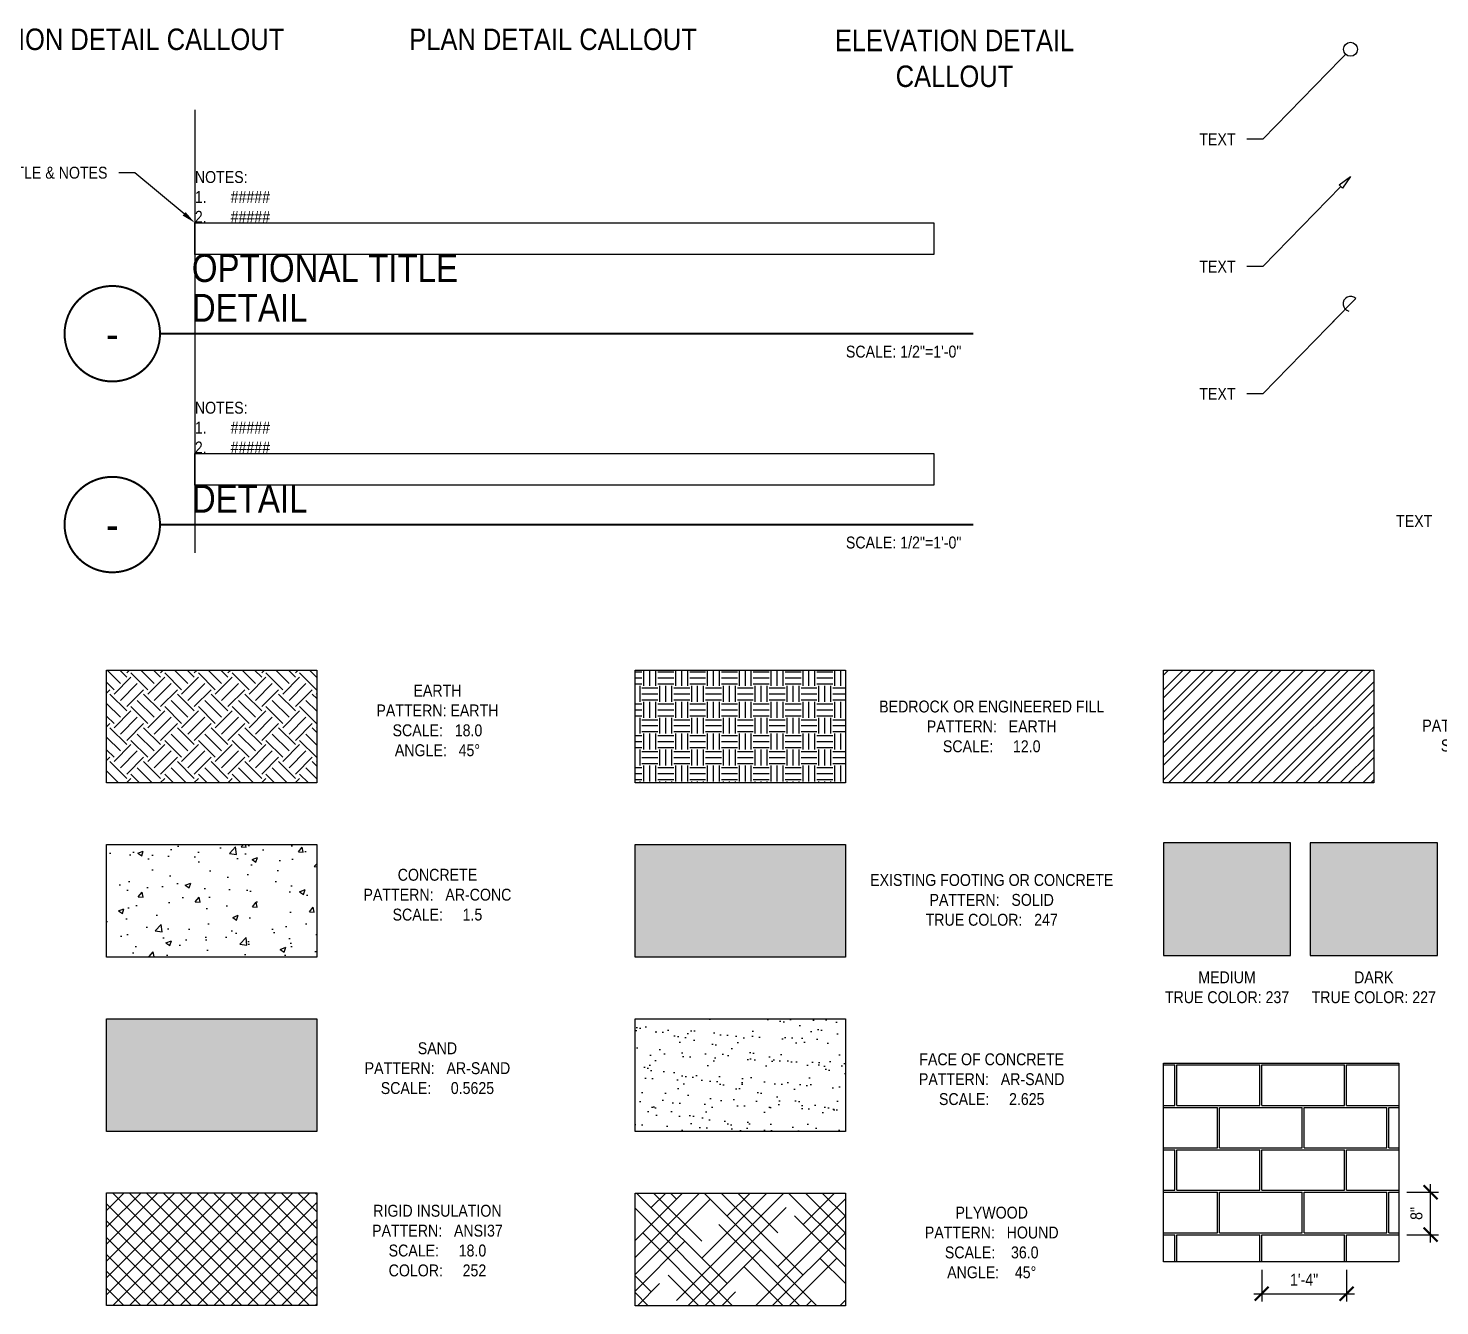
# Model space of a CAD drawing. Header units: inches. Extents: x -2661 to 42767, y -1222 to 9099.
# Drawn here: x 34851.9 to 35118.2, y 1287.7 to 1528.6 of the extents above; entities that cross this region are included whole.
import ezdxf
from ezdxf import colors
from ezdxf.entities.mleader import LeaderData, LeaderLine
from ezdxf.enums import TextEntityAlignment as Align
from ezdxf.math import Vec2, Vec3

# ---------------------------------------------------------------- set-up
doc = ezdxf.new("R2010")
doc.units = ezdxf.units.IN
doc.header["$LTSCALE"] = 12
doc.header["$MEASUREMENT"] = 0
doc.header["$PDMODE"] = 3
doc.linetypes.add('HIDDEN2', pattern=[0.1875, 0.125, -0.0625])
doc.layers.get('0').update_dxf_attribs({"linetype": 'CONTINUOUS'})
doc.layers.get('DefPoints').update_dxf_attribs({"color": 251, "linetype": 'CONTINUOUS'})
doc.layers.add('DESIGNER COMMENTS', color=221, linetype='CONTINUOUS', plot=False)
for name, color, linetype in [('S-ANNO-DIMS', 2, 'CONTINUOUS'), ('S-ANNO-NOTE', 4, 'CONTINUOUS'), ('S-ANNO-NOTE-EXIST', 251, 'CONTINUOUS')]:
    doc.layers.add(name, color=color, linetype=linetype)
doc.layers.add('S-ANNO-NONPLOT', color=253, linetype='CONTINUOUS', plot=False, transparency=0.5)
for name, color, linetype, true_color, transparency in [('S-HATCH-SOIL', 7, 'CONTINUOUS', 0x8f8f8f, 0.8), ('S-POCHE-227', 7, 'CONTINUOUS', 0xe3e3e3, 0.8), ('S-POCHE-237', 7, 'CONTINUOUS', 0xededed, 0.8), ('S-POCHE-247', 7, 'CONTINUOUS', 0xf7f7f7, 0.8)]:
    doc.layers.add(name, color=color, linetype=linetype, true_color=true_color, transparency=transparency)
doc.layers.add('S-HATCH1', color=1, linetype='CONTINUOUS', transparency=0.5)
doc.layers.add('S-HATCH2', color=2, linetype='CONTINUOUS', transparency=0.5)
doc.styles.add('Arial', font='arial.ttf', dxfattribs={"width": 0.85})
doc.dimstyles.new('DIM-24_Se', dxfattribs={"dimscale": 24, "dimtxt": 0.09375, "dimasz": 0.109375, "dimexe": 0.0625, "dimexo": 0.0625, "dimgap": 0.0625, "dimtad": 1, "dimdec": 4, "dimzin": 11, "dimdsep": 46, "dimlunit": 4, "dimtxsty": 'Arial', "dimblk": 'ARCHTICK', "dimcen": 0.125, "dimdle": 0.0625, "dimclrd": 256, "dimclre": 256, "dimclrt": 4, "dimadec": 0, "dimazin": 0, "dimtfac": 0.75, "dimtdec": 4, "dimtmove": 0, "dimatfit": 3, "dimfxl": 1, "dimfrac": 1, "dimtolj": 1, "dimtzin": 0, "dimarcsym": 0})

# ---------------------------------------------------------------- blocks, each defined once
blk = doc.blocks.new('_ARCHTICK')
at = {"color": 0, "linetype": 'ByBlock', "const_width": 0.15}
blk.add_lwpolyline([(-0.5, -0.5), (0.5, 0.5)], dxfattribs=at)
blk = doc.blocks.new('*D1561')
at = {"layer": 'DefPoints', "color": 0, "transparency": 16777216}
for p in [(35084.59, 1295.96), (35100.59, 1295.96), (35100.59, 1289.96)]:
    blk.add_point(p, dxfattribs=at)
at = {"layer": 'S-ANNO-DIMS', "lineweight": -2, "transparency": 16777216}
for p, q in [((35084.59, 1294.46), (35084.59, 1288.46)), ((35100.59, 1294.46), (35100.59, 1288.46)), ((35083.09, 1289.96), (35102.09, 1289.96))]:
    blk.add_line(p, q, dxfattribs=at)
at = {"layer": 'S-ANNO-DIMS', "lineweight": -2, "transparency": 16777216, "xscale": 2.625, "yscale": 2.625, "zscale": 2.625, "rotation": 180}
blk.add_blockref('_ARCHTICK', (35084.59, 1289.96), dxfattribs=at)
at = {"layer": 'S-ANNO-DIMS', "lineweight": -2, "transparency": 16777216, "xscale": 2.625, "yscale": 2.625, "zscale": 2.625}
blk.add_blockref('_ARCHTICK', (35100.59, 1289.96), dxfattribs=at)
at = {"layer": 'S-ANNO-DIMS', "color": 4, "transparency": 16777216, "insert": (35092.59, 1292.59), "char_height": 2.25, "attachment_point": 5, "style": 'Arial'}
blk.add_mtext('\\A1;1\'-4"', dxfattribs=at)
blk = doc.blocks.new('*D1562')
at = {"layer": 'DefPoints', "color": 0, "transparency": 16777216}
for p in [(35110.44, 1309.09), (35116.44, 1309.09), (35110.44, 1301.09)]:
    blk.add_point(p, dxfattribs=at)
at = {"layer": 'S-ANNO-DIMS', "lineweight": -2, "transparency": 16777216}
for p, q in [((35116.44, 1299.59), (35116.44, 1310.59)), ((35111.94, 1309.09), (35117.94, 1309.09)), ((35111.94, 1301.09), (35117.94, 1301.09))]:
    blk.add_line(p, q, dxfattribs=at)
at = {"layer": 'S-ANNO-DIMS', "lineweight": -2, "transparency": 16777216, "xscale": 2.625, "yscale": 2.625, "zscale": 2.625}
for p, rotation in [((35116.44, 1309.09), 90), ((35116.44, 1301.09), 270)]:
    blk.add_blockref('_ARCHTICK', p, dxfattribs=dict(at, rotation=rotation))
at = {"layer": 'S-ANNO-DIMS', "color": 4, "transparency": 16777216, "insert": (35113.79, 1305.09), "char_height": 2.25, "attachment_point": 5, "rotation": 90, "style": 'Arial'}
blk.add_mtext('\\A1;8"', dxfattribs=at)
blk = doc.blocks.new('_DotBlank')
at = {"color": 0, "lineweight": -2}
blk.add_line((-0.5, 0), (-1, 0), dxfattribs=at)
blk.add_circle((0, 0), 0.5, dxfattribs=at)
blk = doc.blocks.new('ARROW-LOOP')
at = {"color": 0}
blk.add_lwpolyline([(-1.81, 0), (0.54, 0, 1.317177), (-0.46, -0.28)], format="xyb", dxfattribs=at)
blk = doc.blocks.new('_ClosedBlank')
at = {"color": 0, "linetype": 'ByBlock', "lineweight": -2}
for p, q in [((-1, 0.17), (0, 0)), ((-1, 0.17), (-1, -0.17)), ((0, 0), (-1, -0.17))]:
    blk.add_line(p, q, dxfattribs=at)
blk = doc.blocks.new('*U693')
at = {"const_width": 0.375}
for points in [[(-9, 0, -1), (9, 0, 3.732051)], [(-9, 0, 1), (9, 0, -3.732051)]]:
    blk.add_lwpolyline(points, format="xyb", dxfattribs=at)
blk.add_lwpolyline([(9, 0), (162.42, 0)], dxfattribs=at)
blk.add_circle((0, 0), 9)
at = {"style": 'Arial', "width": 0.85}
for tag, p in [('DWG_TITLE_1', (15, 12.38)), ('DWG_TITLE_2', (15, 4.88))]:
    blk.add_attdef(tag, text='', height=5.25, dxfattribs=at).set_placement(p, align=Align.MIDDLE_LEFT)
blk.add_attdef('#', text='', height=6, dxfattribs=at).set_placement((0, 0), align=Align.MIDDLE_CENTER)
blk.add_attdef('SCALE', text='', height=2.25, dxfattribs=at).set_placement((160.17, -2.25), align=Align.TOP_RIGHT)

msp = doc.modelspace()

# ---------------------------------------------------------------- hatches: boundary and pattern name
at = {"layer": 'S-HATCH-SOIL'}
h = msp.add_hatch(dxfattribs=at)
h.set_pattern_fill('EARTH', color=256, scale=18, angle=45, style=0)
h.set_pattern_definition([(45, (27672.857, -1724.0487), (4e-16, 6.363961), [4.5, -4.5]), (45, (27671.664, -1722.8555), (4e-16, 6.363961), [4.5, -4.5]), (45, (27670.4707, -1721.6622), (4e-16, 6.363961), [4.5, -4.5]), (135, (27670.4707, -1720.8667), (-6.363961, 1e-15), [4.5, -4.5]), (135, (27671.664, -1719.6735), (-6.363961, 1e-15), [4.5, -4.5]), (135, (27672.857, -1718.4803), (-6.363961, 1e-15), [4.5, -4.5])])
h.paths.add_polyline_path([(34866.69646, 1407.55537), (34906.37426, 1407.55537), (34906.37426, 1386.29209), (34866.69646, 1386.29209)])
h = msp.add_hatch(dxfattribs=at)
h.set_pattern_fill('EARTH', color=256, scale=12, style=0)
h.set_pattern_definition([(0, (27719.69, -1724.0487), (3, 3), [3, -3]), (0, (27719.69, -1722.9237), (3, 3), [3, -3]), (0, (27719.69, -1721.7987), (3, 3), [3, -3]), (90, (27720.065, -1721.4237), (-3, 3), [3, -3]), (90, (27721.19, -1721.4237), (-3, 3), [3, -3]), (90, (27722.315, -1721.4237), (-3, 3), [3, -3])])
h.paths.add_polyline_path([(34966.37426, 1407.55537), (35006.05207, 1407.55537), (35006.05207, 1386.29209), (34966.37426, 1386.29209)])
at = {"layer": 'S-HATCH1'}
h = msp.add_hatch(dxfattribs=at)
h.set_pattern_fill('STEEL', color=256, scale=24, style=0)
h.set_pattern_definition([(45, (27925.0577, -1691.1804), (-2.1213203, 2.1213203), []), (45, (27925.0577, -1689.6804), (-2.1213203, 2.1213203), [])])
h.paths.add_polyline_path([(35066.05207, 1407.55537), (35105.72988, 1407.55537), (35105.72988, 1386.29209), (35066.05207, 1386.29209)])
at = {"layer": 'S-HATCH1', "linetype": 'HIDDEN2', "ltscale": 0.75}
h = msp.add_hatch(dxfattribs=at)
h.set_pattern_fill('AR-B816C', color=256, style=0)
h.set_pattern_definition([(0, (35068.5925, 1317.086), (8, 8), [15.625, -0.375]), (0, (35060.5925, 1317.461), (8, 8), [15.625, -0.375]), (90, (35068.5925, 1317.086), (-8, 8), [-8.375, 7.625]), (90, (35068.2175, 1317.086), (-8, 8), [-8.375, 7.625])])
h.paths.add_polyline_path([(35066.05207, 1333.40347), (35110.43812, 1333.40347), (35110.43812, 1295.96375), (35066.05207, 1295.96375)])
at = {"layer": 'S-HATCH1'}
h = msp.add_hatch(dxfattribs=at)
h.set_pattern_fill('ANSI37', color=252, scale=18, style=0)
h.set_pattern_definition([(45, (27672.8572, -1691.137), (-1.59099026, 1.59099026), []), (135, (27672.8572, -1691.137), (-1.59099026, -1.59099026), [])])
h.paths.add_polyline_path([(34866.69646, 1308.99367), (34906.37426, 1308.99367), (34906.37426, 1287.7304), (34866.69646, 1287.7304)])
h = msp.add_hatch(dxfattribs=at)
h.set_pattern_fill('HOUND', color=252, scale=36, angle=45, style=0)
h.set_pattern_definition([(45, (29848.0256, 7e-13), (4.7729708, 7.9549513), [36, -18]), (135, (29848.0256, 7e-13), (4.7729708, -7.9549513), [36, -18])])
h.paths.add_polyline_path([(34966.37426, 1308.95028), (35006.05207, 1308.95028), (35006.05207, 1287.687), (34966.37426, 1287.687)])
at = {"layer": 'S-HATCH2'}
h = msp.add_hatch(dxfattribs=at)
h.set_pattern_fill('AR-CONC', color=256, scale=1.5, style=0)
h.set_pattern_definition([(50, (27672.857, -1724.049), (10.758903, -0.941282), [1.125, -12.375]), (355, (27672.857, -1724.049), (-2.08127, 11.282882), [0.9, -9.9]), (100.45144, (27673.754, -1724.127), (8.677633, 10.3416), [0.956103, -10.517132]), (46.1842, (27672.857, -1721.049), (16.00862, -2.48279), [1.6875, -18.5625]), (96.63564, (27674.191, -1721.256), (14.01993, 14.61178), [1.434155, -15.775706]), (351.18416, (27672.857, -1721.049), (14.01993, 14.61178), [1.35, -14.85]), (21, (27674.357, -1721.799), (8.953606, -6.039283), [1.125, -12.375]), (326, (27674.357, -1721.799), (3.64973, 10.87725), [0.9, -9.9]), (71.45144, (27675.103, -1722.302), (12.603336, 4.837967), [0.956103, -10.517132]), (37.5, (27672.857, -1724.0487), (0.1823978, 4.9934078), [0, -9.78, 0, -10.05, 0, -9.9375]), (7.5, (27672.857, -1724.0487), (3.946043, 5.9161757), [0, -5.73, 0, -9.555, 0, -3.7875]), (327.5, (27669.512, -1724.0487), (8.0073365, -0.338323), [0, -3.75, 0, -11.7, 0, -15.525]), (317.5, (27668.012, -1724.049), (8.7477925, 1.501575), [0, -4.875, 0, -7.77, 0, -11.025])])
h.paths.add_polyline_path([(34866.69646, 1374.687), (34906.37426, 1374.687), (34906.37426, 1353.42373), (34866.69646, 1353.42373)])
h = msp.add_hatch(dxfattribs=at)
h.set_pattern_fill('AR-SAND', color=256, scale=0.5625, angle=30, style=0)
h.set_pattern_definition([(67.5, (27672.8572, -1724.0487), (-0.57260572, 0.92091468), [0, -0.855, 0, -0.95625, 0, -0.9140625]), (37.5, (27672.8572, -1724.0487), (0.06839919, 1.87252793), [0, -0.46125, 0, -0.770625, 0, -0.2953125]), (357.5, (27672.258, -1724.3947), (1.51542925, 0.87860915), [0, -0.28125, 0, -1.0125, 0, -1.321875]), (347.5, (27672.258, -1724.3947), (1.21755613, 1.27302336), [0, -0.140625, 0, -0.66375, 0, -0.759375])])
h.paths.add_polyline_path([(34866.69646, 1341.81864), (34906.37426, 1341.81864), (34906.37426, 1320.55537), (34866.69646, 1320.55537)])
h = msp.add_hatch(dxfattribs=at)
h.set_pattern_fill('AR-SAND', color=256, scale=2.625, angle=30, style=0)
h.set_pattern_definition([(67.5, (27719.69, -1724.0487), (-2.67216, 4.2976018), [0, -3.99, 0, -4.4625, 0, -4.265625]), (37.5, (27719.69, -1724.049), (0.319196, 8.7384637), [0, -2.1525, 0, -3.59625, 0, -1.378125]), (357.5, (27716.894, -1725.663), (7.0720031, 4.100176), [0, -1.3125, 0, -4.725, 0, -6.16875]), (347.5, (27716.894, -1725.663), (5.6819286, 5.9407757), [0, -0.65625, 0, -3.0975, 0, -3.54375])])
h.paths.add_polyline_path([(34966.37426, 1341.81864), (35006.05207, 1341.81864), (35006.05207, 1320.55537), (34966.37426, 1320.55537)])
at = {"layer": 'S-POCHE-227'}
h = msp.add_hatch(color=256, dxfattribs=at)
h.dxf.hatch_style = 1
h.paths.add_polyline_path([(35093.72988, 1353.73412), (35117.72988, 1353.73412), (35117.72988, 1374.9974), (35093.72988, 1374.9974)])
at = {"layer": 'S-POCHE-237'}
h = msp.add_hatch(color=256, dxfattribs=at)
h.dxf.hatch_style = 1
h.paths.add_polyline_path([(35066.05207, 1374.9974), (35066.05207, 1353.73412), (35090.05207, 1353.73412), (35090.05207, 1374.9974)])
at = {"layer": 'S-POCHE-247'}
h = msp.add_hatch(color=256, dxfattribs=at)
h.dxf.hatch_style = 1
h.paths.add_polyline_path([(34966.37426, 1374.687), (35006.05207, 1374.687), (35006.05207, 1353.42373), (34966.37426, 1353.42373)])

# ---------------------------------------------------------------- linework, layer by layer
at = {"layer": 'DESIGNER COMMENTS'}
for p, q in [((34883.35034, 1513.23132), (34883.35034, 1465.69105)), ((34883.35034, 1477.23132), (34883.35034, 1429.69105))]:
    msp.add_line(p, q, dxfattribs=at)
for points in [[(34883.35034, 1491.9081), (35022.76854, 1491.9081), (35022.76854, 1485.9081), (34883.35034, 1485.9081)], [(34883.35034, 1448.4081), (35022.76854, 1448.4081), (35022.76854, 1442.4081), (34883.35034, 1442.4081)]]:
    msp.add_lwpolyline(points, close=True, dxfattribs=at)
at = {"layer": 'S-ANNO-NONPLOT', "linetype": 'ByBlock'}
for points in [[(34866.69646, 1407.55537), (34906.37426, 1407.55537), (34906.37426, 1386.29209), (34866.69646, 1386.29209)], [(34966.37426, 1407.55537), (35006.05207, 1407.55537), (35006.05207, 1386.29209), (34966.37426, 1386.29209)], [(35066.05207, 1407.55537), (35105.72988, 1407.55537), (35105.72988, 1386.29209), (35066.05207, 1386.29209)], [(34866.69646, 1374.687), (34906.37426, 1374.687), (34906.37426, 1353.42373), (34866.69646, 1353.42373)], [(34966.37426, 1374.687), (35006.05207, 1374.687), (35006.05207, 1353.42373), (34966.37426, 1353.42373)], [(35066.05207, 1374.9974), (35066.05207, 1353.73412), (35090.05207, 1353.73412), (35090.05207, 1374.9974), (35066.05207, 1374.9974)], [(35093.72988, 1353.73412), (35117.72988, 1353.73412), (35117.72988, 1374.9974), (35093.72988, 1374.9974), (35093.72988, 1353.73412)], [(34866.69646, 1341.81864), (34906.37426, 1341.81864), (34906.37426, 1320.55537), (34866.69646, 1320.55537)], [(34966.37426, 1341.81864), (35006.05207, 1341.81864), (35006.05207, 1320.55537), (34966.37426, 1320.55537)], [(35066.05207, 1333.40347), (35110.43812, 1333.40347), (35110.43812, 1295.96375), (35066.05207, 1295.96375)], [(34866.69646, 1308.99367), (34906.37426, 1308.99367), (34906.37426, 1287.7304), (34866.69646, 1287.7304)], [(34966.37426, 1308.95028), (35006.05207, 1308.95028), (35006.05207, 1287.687), (34966.37426, 1287.687)]]:
    msp.add_lwpolyline(points, close=True, dxfattribs=at)

# ---------------------------------------------------------------- block references
at = {"layer": 'S-ANNO-NOTE'}
for p, values in [((34867.77598, 1470.98996), {'#': '-', 'DWG_TITLE_1': 'OPTIONAL TITLE', 'DWG_TITLE_2': 'DETAIL', 'SCALE': 'SCALE: 1/2"=1\'-0"'}), ((34867.77598, 1434.98996), {'#': '-', 'DWG_TITLE_2': 'DETAIL', 'SCALE': 'SCALE: 1/2"=1\'-0"'})]:
    msp.add_blockref('*U693', p, dxfattribs=at).add_auto_attribs(values)

# ---------------------------------------------------------------- texts
at = {"layer": 'S-ANNO-NOTE', "color": 191, "char_height": 4.05, "attachment_point": 8, "style": 'Arial'}
for s, insert in [('SECTION DETAIL CALLOUT', (34868.68427, 1524.42573)), ('PLAN DETAIL CALLOUT', (34950.9148, 1524.42573))]:
    msp.add_mtext(s, dxfattribs=dict(at, insert=insert))
at = {"layer": 'S-ANNO-NOTE', "color": 191, "insert": (35026.63768, 1517.45567), "char_height": 4.05, "width": 46.1001978, "attachment_point": 8, "style": 'Arial'}
msp.add_mtext('ELEVATION DETAIL CALLOUT', dxfattribs=at)
at = {"layer": 'S-ANNO-NOTE', "char_height": 2.25, "style": 'Arial'}
for s, insert, width, attachment_point in [('NOTES:\\P\\pxi-3,l3,t3;1.^I#####\\P2.^I#####', (34883.35034, 1491.9081), 137.8788787, 7), ('NOTES:\\P\\pxi-3,l3,t3;1.^I#####\\P2.^I#####', (34883.35034, 1448.4081), 137.8788787, 7), ('EARTH\\PPATTERN: EARTH\\PSCALE:   18.0\\PANGLE:   45%%D', (34929.10961, 1398.05756), 58.8453495, 5), ('\\pxqc;BEDROCK OR ENGINEERED FILL\\PPATTERN:   EARTH \\PSCALE:     12.0', (35033.6627, 1396.92373), 58.8453495, 5), ('STEEL\\PPATTERN:^ISTEEL \\PSCALE:^I24.0', (35126.09822, 1397.07893), 58.8453495, 5), ('CONCRETE\\PPATTERN:   AR-CONC \\PSCALE:     1.5', (34929.10961, 1365.18919), 58.8453495, 5), ('EXISTING FOOTING OR CONCRETE\\PPATTERN:   SOLID\\PTRUE COLOR:   247', (35033.6627, 1364.21056), 58.8453495, 5), ('MEDIUM \\PTRUE COLOR: 237', (35078.05207, 1347.73412), 58.8453495, 5), ('DARK\\PTRUE COLOR: 227', (35105.72988, 1347.73412), 58.8453495, 5), ('SAND\\PPATTERN:   AR-SAND \\PSCALE:     0.5625', (34929.10961, 1332.47603), 58.8453495, 5), ('FACE OF CONCRETE\\PPATTERN:   AR-SAND \\PSCALE:     2.625', (35033.6627, 1330.39866), 58.8453495, 5), ('RIGID INSULATION\\PPATTERN:   ANSI37 \\PSCALE:     18.0\\PCOLOR:     252', (34929.10961, 1299.96145), 58.8453495, 5), ('PLYWOOD\\PPATTERN:   HOUND \\PSCALE:    36.0\\PANGLE:    45%%D', (35033.6627, 1299.60766), 58.8453495, 5)]:
    msp.add_mtext(s, dxfattribs=dict(at, insert=insert, width=width, attachment_point=attachment_point))
at = {"layer": 'S-ANNO-NOTE-EXIST', "insert": (35113.353, 1435.65327), "char_height": 2.25, "width": 17.834573, "attachment_point": 5, "style": 'Arial'}
msp.add_mtext('TEXT', dxfattribs=at)

# ---------------------------------------------------------------- dimensions: what is measured, and where the dimension line sits
at = {"layer": 'S-ANNO-DIMS'}
for base, p1, p2, angle, picture, middle in [((35116.43812, 1309.08625), (35110.43812, 1301.08625), (35110.43812, 1309.08625), 270, '*D1562', (35113.78933, 1305.08625)), ((35100.59246, 1289.96375), (35084.59246, 1295.96375), (35100.59246, 1295.96375), 180, '*D1561', (35092.59246, 1292.59336))]:
    dim = msp.add_linear_dim(base=base, p1=p1, p2=p2, angle=angle, dimstyle='DIM-24_Se', dxfattribs=at)
    dim.commit()
    dim.dimension.update_dxf_attribs({"geometry": picture, "text_midpoint": middle})

# ---------------------------------------------------------------- leaders
at = {"layer": 'S-ANNO-NOTE'}
ml = msp.add_multileader_mtext('Standard', dxfattribs=at)
ml.set_content('\\A1;TEXT', color=4, style='Arial')
ml.set_leader_properties(color=2)
ml.set_arrow_properties(name='DOTBLANK')
ml.build(insert=Vec2(0, 0))
ml.multileader.update_dxf_attribs({"dogleg_length": 0.36, "arrow_head_size": 2.625, "scale": 24})
ctx = ml.context
ctx.base_point, ctx.scale, ctx.char_height, ctx.arrow_head_size, ctx.landing_gap_size, ctx.plane_origin = Vec3(35224.71963, 1507.65327), 24, 2.25, 2.625, 2.16, Vec3(35282.03035, 1805.9881)
ctx.text_align_type = 2
notes = []
notes.append((ctx, [(0, (1, 1, 0), (35238.75165, 1507.65327), (-1, 0), 3, [(0, [(35255.29412, 1524.62384)], 0, [])])]))
ctx.mtext.insert, ctx.mtext.width, ctx.mtext.defined_height, ctx.mtext.alignment, ctx.mtext.flow_direction = Vec3(35233.59165, 1508.77827), 48, 7.54853, 3, 5
ml = msp.add_multileader_mtext('Standard', dxfattribs=at)
ml.set_content('\\A1;{\\C256;TEXT IS BOTTOM LEFT JUSTIFIED TO KEEP CONSISTENT GAP BETWEEN DETAIL TITLE & NOTES}', color=4, style='Arial')
ml.set_leader_properties(color=2)
ml.build(insert=Vec2(0, 0))
ml.multileader.update_dxf_attribs({"dogleg_length": 0.125, "arrow_head_size": 2.625, "scale": 24})
ctx = ml.context
ctx.base_point, ctx.scale, ctx.char_height, ctx.arrow_head_size, ctx.landing_gap_size, ctx.plane_origin = Vec3(34821.12016, 1501.32868), 24, 2.25, 2.625, 2.16, Vec3(34945.66096, 2049.09701)
ctx.text_align_type = 2
notes.append((ctx, [(0, (1, 1, 0), (34872.02455, 1501.32868), (-1, 0), 3, [(0, [(34883.35034, 1491.9081)], 0, [])])]))
ctx.mtext.insert, ctx.mtext.width, ctx.mtext.defined_height, ctx.mtext.alignment, ctx.mtext.flow_direction = Vec3(34866.86455, 1502.47977), 43.6773346, 25.3416, 3, 5
at = {"layer": 'S-ANNO-NOTE', "color": 191}
ml = msp.add_multileader_mtext('Standard', dxfattribs=at)
ml.set_content('(LEADER w/ DIFFERENT ARROWS)', color=191, style='Arial')
ml.set_leader_properties(color=191)
ml.build(insert=Vec2(0, 0))
ml.multileader.update_dxf_attribs({"text_right_attachment_type": 3, "dogleg_length": 0.36, "arrow_head_size": 1.75, "scale": 16})
ctx = ml.context
ctx.base_point, ctx.scale, ctx.char_height, ctx.arrow_head_size, ctx.landing_gap_size, ctx.plane_origin = Vec3(34362.15687, 1501.92148), 16, 1.5, 1.75, 1.44, Vec3(34315.58502, 1799.02971)
ctx.right_attachment = 3
notes.append((ctx, [(0, (1, 1, 0), (34360.15687, 1501.92148), (1, 0), 2, [(0, [(34345.62609, 1501.92148)], 0, [])])]))
ctx.mtext.insert, ctx.mtext.width, ctx.mtext.defined_height, ctx.mtext.flow_direction = Vec3(34363.59687, 1502.89198), 39.9616719, 6.10855, 5
at = {"layer": 'S-ANNO-NOTE'}
ml = msp.add_multileader_mtext('Standard', dxfattribs=at)
ml.set_content('\\A1;TEXT', color=4, style='Arial')
ml.set_leader_properties(color=2)
ml.build(insert=Vec2(0, 0))
ml.multileader.update_dxf_attribs({"dogleg_length": 0.36, "arrow_head_size": 2.625, "scale": 24})
ctx = ml.context
ctx.base_point, ctx.scale, ctx.char_height, ctx.arrow_head_size, ctx.landing_gap_size, ctx.plane_origin = Vec3(35224.71963, 1483.65327), 24, 2.25, 2.625, 2.16, Vec3(35282.03035, 1781.9881)
ctx.text_align_type = 2
notes.append((ctx, [(0, (1, 1, 0), (35238.75165, 1483.65327), (-1, 0), 3, [(0, [(35255.29412, 1500.62384)], 0, [])])]))
ctx.mtext.insert, ctx.mtext.width, ctx.mtext.alignment, ctx.mtext.flow_direction = Vec3(35233.59165, 1484.77827), 48, 3, 5
ml = msp.add_multileader_mtext('Standard', dxfattribs=at)
ml.set_content('TEXT', color=4, style='Arial')
ml.set_leader_properties(color=2)
ml.set_arrow_properties(name='ARROW-LOOP')
ml.build(insert=Vec2(0, 0))
ml.multileader.update_dxf_attribs({"dogleg_length": 0.36, "arrow_head_size": 2.625, "scale": 24})
ctx = ml.context
ctx.base_point, ctx.scale, ctx.char_height, ctx.arrow_head_size, ctx.landing_gap_size, ctx.plane_origin = Vec3(35224.71963, 1459.65327), 24, 2.25, 2.625, 2.16, Vec3(35282.03035, 1757.9881)
ctx.text_align_type = 2
notes.append((ctx, [(0, (1, 1, 0), (35238.75165, 1459.65327), (-1, 0), 3, [(0, [(35255.29412, 1476.62384)], 0, [])])]))
ctx.mtext.insert, ctx.mtext.width, ctx.mtext.alignment, ctx.mtext.flow_direction = Vec3(35233.59165, 1460.77827), 48, 3, 5
ml = msp.add_multileader_mtext('Standard', dxfattribs=at)
ml.set_content('TEXT', color=4, style='Arial')
ml.set_leader_properties(color=2)
ml.build(insert=Vec2(0, 0))
ml.multileader.update_dxf_attribs({"dogleg_length": 21.88349, "arrow_head_size": 2.625, "scale": 24})
ctx = ml.context
ctx.base_point, ctx.scale, ctx.char_height, ctx.arrow_head_size, ctx.landing_gap_size, ctx.plane_origin = Vec3(35224.71963, 1435.65327), 24, 2.25, 2.625, 2.16, Vec3(35292.83897, 1875.71432)
ctx.text_align_type = 2
notes.append((ctx, [(0, (1, 1, 0), (35238.75165, 1435.65327), (-1, 0), 3, [(0, [(35255.29412, 1435.65327), (35246.80884, 1444.13856)], 0, [])])]))
ctx.mtext.insert, ctx.mtext.width, ctx.mtext.alignment, ctx.mtext.flow_direction = Vec3(35233.59165, 1436.77827), 48, 3, 5
ml = msp.add_multileader_mtext('Standard', dxfattribs=at)
ml.set_content('TEXT', color=4, style='Arial')
ml.set_leader_properties(color=2)
ml.build(insert=Vec2(0, 0))
ml.multileader.update_dxf_attribs({"dogleg_length": 0.36, "arrow_head_size": 2.625, "scale": 24})
ctx = ml.context
ctx.base_point, ctx.scale, ctx.char_height, ctx.arrow_head_size, ctx.landing_gap_size, ctx.plane_origin = Vec3(35224.71963, 1411.65327), 24, 2.25, 2.625, 2.16, Vec3(35282.03035, 1709.9881)
ctx.text_align_type = 2
notes.append((ctx, [(0, (1, 1, 0), (35238.75165, 1411.65327), (-1, 0), 3, [(1, [(35255.29412, 1428.62384), (35255.29412, 1394.68271)], 0, [])])]))
ctx.mtext.insert, ctx.mtext.width, ctx.mtext.alignment, ctx.mtext.flow_direction = Vec3(35233.59165, 1412.77827), 48, 3, 5
at = {"layer": 'S-ANNO-NOTE-EXIST'}
ml = msp.add_multileader_mtext('Standard', dxfattribs=at)
ml.set_content('{\\C256;TEXT}', color=4, style='Arial')
ml.set_leader_properties(color=256)
ml.set_arrow_properties(name='DOTBLANK')
ml.build(insert=Vec2(0, 0))
ml.multileader.update_dxf_attribs({"dogleg_length": 0.36, "arrow_head_size": 2.625, "scale": 24})
ctx = ml.context
ctx.base_point, ctx.scale, ctx.char_height, ctx.arrow_head_size, ctx.landing_gap_size, ctx.plane_origin = Vec3(35070.77851, 1507.65327), 24, 2.25, 2.625, 2.16, Vec3(35129.46481, 1805.9881)
ctx.text_align_type = 2
notes.append((ctx, [(0, (1, 1, 0), (35084.81052, 1507.65327), (-1, 0), 3, [(0, [(35101.353, 1524.62384)], 0, [])])]))
ctx.mtext.insert, ctx.mtext.width, ctx.mtext.alignment, ctx.mtext.flow_direction = Vec3(35079.65052, 1508.77827), 48, 3, 5
ml = msp.add_multileader_mtext('Standard', dxfattribs=at)
ml.set_content('{\\C256;TEXT}', color=4, style='Arial')
ml.set_leader_properties(color=256)
ml.set_arrow_properties(name='CLOSEDBLANK')
ml.build(insert=Vec2(0, 0))
ml.multileader.update_dxf_attribs({"dogleg_length": 0.36, "arrow_head_size": 2.625, "scale": 24})
ctx = ml.context
ctx.base_point, ctx.scale, ctx.char_height, ctx.arrow_head_size, ctx.landing_gap_size, ctx.plane_origin = Vec3(35070.77851, 1483.65327), 24, 2.25, 2.625, 2.16, Vec3(35129.46481, 1781.9881)
ctx.text_align_type = 2
notes.append((ctx, [(0, (1, 1, 0), (35084.81052, 1483.65327), (-1, 0), 3, [(0, [(35101.353, 1500.62384)], 0, [])])]))
ctx.mtext.insert, ctx.mtext.width, ctx.mtext.alignment, ctx.mtext.flow_direction = Vec3(35079.65052, 1484.77827), 48, 3, 5
ml = msp.add_multileader_mtext('Standard', dxfattribs=at)
ml.set_content('{\\C256;TEXT}', color=4, style='Arial')
ml.set_leader_properties(color=256)
ml.set_arrow_properties(name='ARROW-LOOP')
ml.build(insert=Vec2(0, 0))
ml.multileader.update_dxf_attribs({"dogleg_length": 0.36, "arrow_head_size": 2.625, "scale": 24})
ctx = ml.context
ctx.base_point, ctx.scale, ctx.char_height, ctx.arrow_head_size, ctx.landing_gap_size, ctx.plane_origin = Vec3(35070.77851, 1459.65327), 24, 2.25, 2.625, 2.16, Vec3(35129.46481, 1757.9881)
ctx.text_align_type = 2
notes.append((ctx, [(0, (1, 1, 0), (35084.81052, 1459.65327), (-1, 0), 3, [(0, [(35101.353, 1476.62384)], 0, [])])]))
ctx.mtext.insert, ctx.mtext.width, ctx.mtext.alignment, ctx.mtext.flow_direction = Vec3(35079.65052, 1460.77827), 48, 3, 5
for ctx, leaders in notes:
    for number, flags, end, landing, length, lines in leaders:
        leader = LeaderData()
        leader.index, (leader.has_last_leader_line, leader.has_dogleg_vector, leader.attachment_direction) = number, flags
        leader.last_leader_point, leader.dogleg_vector, leader.dogleg_length = Vec3(end), Vec3(landing), length
        for number, points, colour, breaks in lines:
            line = LeaderLine()
            line.index, line.vertices, line.color, line.breaks = number, Vec3.list(points), colors.encode_raw_color(colour), breaks
            leader.lines.append(line)
        ctx.leaders.append(leader)

doc.saveas('drawing.dxf')
